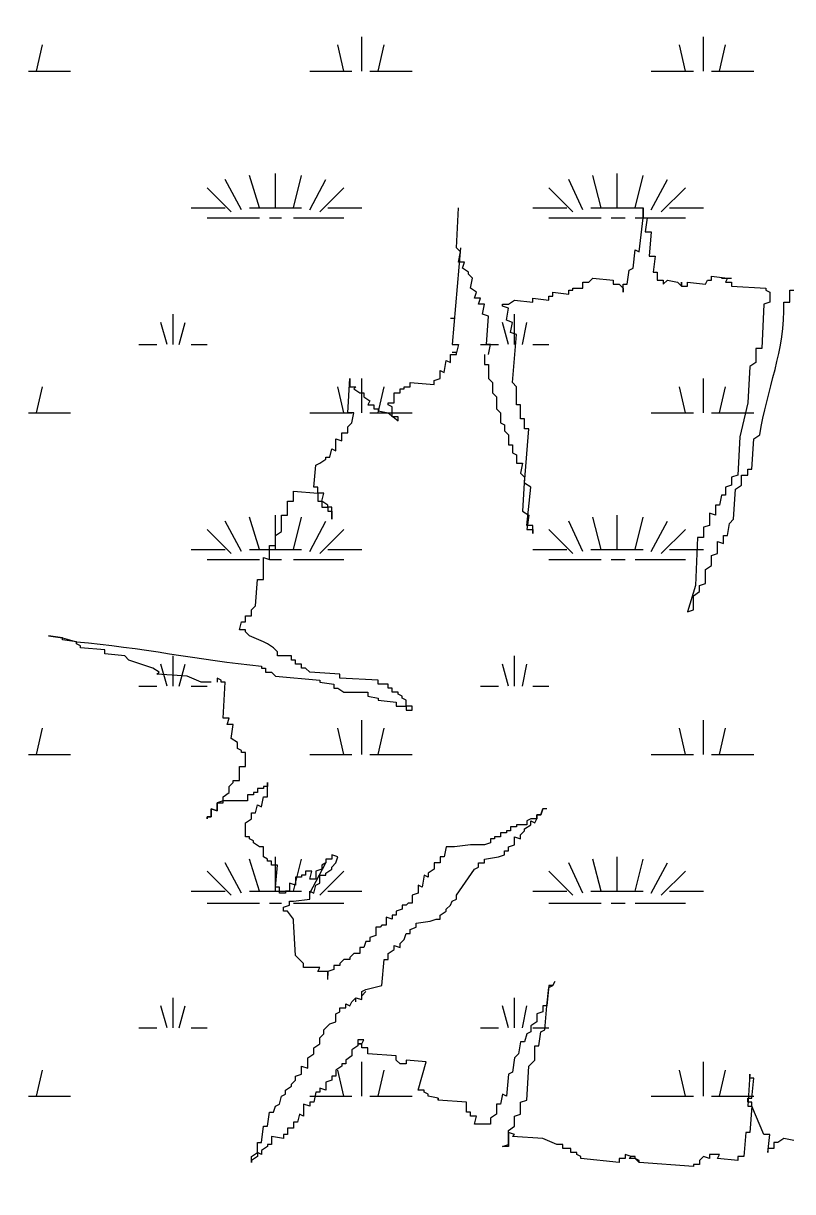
# Model space of a CAD drawing. Header units: millimetres. Extents: x 0 to 31017, y 0 to 21335.
# Drawn here: x 10993.6 to 11155.7, y 3394.4 to 3640.5 of the extents above; entities that cross this region are included whole.
import ezdxf
from ezdxf import colors
from ezdxf.entities.mleader import LeaderData, LeaderLine
from ezdxf.enums import TextEntityAlignment as Align
from ezdxf.math import Vec2, Vec3

# ---------------------------------------------------------------- set-up
doc = ezdxf.new("R2010")
doc.units = ezdxf.units.MM
doc.layers.add('PDF_幾何圖形', color=7, linetype='Continuous')
doc.styles.get("Standard").update_dxf_attribs({"font": 'arial.ttf'})

# ---------------------------------------------------------------- blocks, each defined once
blk = doc.blocks.new('建築底圖1140116')
at = {"layer": 'PDF_幾何圖形', "lineweight": 0}
for points in [[(2174.77, -24897), (2174.77, -24889.8)], [(2246.75, -24897), (2246.75, -24889.8)], [(2106.18, -24897), (2107.45, -24891.5)], [(2170.96, -24897), (2169.69, -24891.5)], [(2178.16, -24897), (2179.43, -24891.5)], [(2242.94, -24897), (2241.67, -24891.5)], [(2250.14, -24897), (2251.41, -24891.5)], [(2104.48, -24897), (2113.38, -24897)], [(2163.76, -24897), (2172.65, -24897)], [(2176.46, -24897), (2185.35, -24897)], [(2235.74, -24897), (2244.63, -24897)], [(2248.44, -24897), (2257.33, -24897)], [(2149.37, -24926.22), (2145.98, -24919.87)], [(2153.18, -24925.79), (2151.06, -24919.02)], [(2156.56, -24925.79), (2156.56, -24918.6)], [(2160.37, -24925.79), (2162.07, -24919.02)], [(2163.76, -24926.22), (2167.15, -24919.87)], [(2221.34, -24926.22), (2218.38, -24919.87)], [(2225.15, -24925.79), (2223.46, -24919.02)], [(2228.54, -24925.79), (2228.54, -24918.6)], [(2232.35, -24925.79), (2234.05, -24919.02)], [(2235.74, -24926.22), (2239.13, -24919.87)], [(2147.25, -24926.64), (2142.17, -24921.56)], [(2165.88, -24926.64), (2170.96, -24921.56)], [(2219.23, -24926.64), (2214.15, -24921.56)], [(2237.86, -24926.64), (2242.94, -24921.56)], [(2138.78, -24925.79), (2145.98, -24925.79)], [(2151.06, -24925.79), (2162.07, -24925.79)], [(2167.57, -24925.79), (2174.77, -24925.79)], [(2210.76, -24925.79), (2217.96, -24925.79)], [(2223.04, -24925.79), (2234.05, -24925.79)], [(2239.55, -24925.79), (2246.75, -24925.79)], [(2142.17, -24927.91), (2153.18, -24927.91)], [(2155.29, -24927.91), (2157.83, -24927.91)], [(2160.37, -24927.91), (2170.96, -24927.91)], [(2214.15, -24927.91), (2225.15, -24927.91)], [(2227.27, -24927.91), (2230.24, -24927.91)], [(2232.35, -24927.91), (2242.94, -24927.91)], [(2134.97, -24954.58), (2134.97, -24948.23)], [(2206.95, -24954.58), (2206.95, -24948.23)], [(2133.7, -24954.58), (2132.43, -24949.93)], [(2136.24, -24954.58), (2137.51, -24949.93)], [(2205.68, -24954.58), (2204.41, -24949.93)], [(2208.64, -24954.58), (2209.49, -24949.93)], [(2127.77, -24954.58), (2131.58, -24954.58)], [(2138.78, -24954.58), (2142.17, -24954.58)], [(2199.75, -24954.58), (2203.56, -24954.58)], [(2210.76, -24954.58), (2214.15, -24954.58)], [(2174.77, -24968.98), (2174.77, -24961.78)], [(2246.75, -24968.98), (2246.75, -24961.78)], [(2106.18, -24968.98), (2107.45, -24963.48)], [(2170.96, -24968.98), (2169.69, -24963.48)], [(2178.16, -24968.98), (2179.43, -24963.48)], [(2242.94, -24968.98), (2241.67, -24963.48)], [(2250.14, -24968.98), (2251.41, -24963.48)], [(2104.48, -24968.98), (2113.38, -24968.98)], [(2163.76, -24968.98), (2172.65, -24968.98)], [(2176.46, -24968.98), (2185.35, -24968.98)], [(2235.74, -24968.98), (2244.63, -24968.98)], [(2248.44, -24968.98), (2257.33, -24968.98)], [(2153.18, -24997.77), (2151.06, -24991)], [(2156.56, -24997.77), (2156.56, -24990.57)], [(2160.37, -24997.77), (2162.07, -24991)], [(2225.15, -24997.77), (2223.46, -24991)], [(2228.54, -24997.77), (2228.54, -24990.57)], [(2232.35, -24997.77), (2234.05, -24991)], [(2147.25, -24998.62), (2142.17, -24993.54)], [(2149.37, -24998.2), (2145.98, -24991.84)], [(2163.76, -24998.2), (2167.15, -24991.84)], [(2165.88, -24998.62), (2170.96, -24993.54)], [(2219.23, -24998.62), (2214.15, -24993.54)], [(2221.34, -24998.2), (2218.38, -24991.84)], [(2235.74, -24998.2), (2239.13, -24991.84)], [(2237.86, -24998.62), (2242.94, -24993.54)], [(2138.78, -24997.77), (2145.98, -24997.77)], [(2151.06, -24997.77), (2162.07, -24997.77)], [(2167.57, -24997.77), (2174.77, -24997.77)], [(2210.76, -24997.77), (2217.96, -24997.77)], [(2223.04, -24997.77), (2234.05, -24997.77)], [(2239.55, -24997.77), (2246.75, -24997.77)], [(2142.17, -24999.89), (2153.18, -24999.89)], [(2155.29, -24999.89), (2157.83, -24999.89)], [(2160.37, -24999.89), (2170.96, -24999.89)], [(2214.15, -24999.89), (2225.15, -24999.89)], [(2227.27, -24999.89), (2230.24, -24999.89)], [(2232.35, -24999.89), (2242.94, -24999.89)], [(2134.97, -25026.56), (2134.97, -25020.21)], [(2206.95, -25026.56), (2206.95, -25020.21)], [(2133.7, -25026.56), (2132.43, -25021.91)], [(2136.24, -25026.56), (2137.51, -25021.91)], [(2205.68, -25026.56), (2204.41, -25021.91)], [(2208.64, -25026.56), (2209.49, -25021.91)], [(2127.77, -25026.56), (2131.58, -25026.56)], [(2138.78, -25026.56), (2142.17, -25026.56)], [(2199.75, -25026.56), (2203.56, -25026.56)], [(2210.76, -25026.56), (2214.15, -25026.56)], [(2106.18, -25040.96), (2107.45, -25035.45)], [(2170.96, -25040.96), (2169.69, -25035.45)], [(2174.77, -25040.96), (2174.77, -25033.76)], [(2178.16, -25040.96), (2179.43, -25035.45)], [(2242.94, -25040.96), (2241.67, -25035.45)], [(2246.75, -25040.96), (2246.75, -25033.76)], [(2250.14, -25040.96), (2251.41, -25035.45)], [(2104.48, -25040.96), (2113.38, -25040.96)], [(2163.76, -25040.96), (2172.65, -25040.96)], [(2176.46, -25040.96), (2185.35, -25040.96)], [(2235.74, -25040.96), (2244.63, -25040.96)], [(2248.44, -25040.96), (2257.33, -25040.96)], [(2153.18, -25069.75), (2151.06, -25062.98)], [(2156.56, -25069.75), (2156.56, -25062.55)], [(2160.37, -25069.75), (2162.07, -25062.98)], [(2225.15, -25069.75), (2223.46, -25062.98)], [(2228.54, -25069.75), (2228.54, -25062.55)], [(2232.35, -25069.75), (2234.05, -25062.98)], [(2147.25, -25070.6), (2142.17, -25065.52)], [(2149.37, -25070.17), (2145.98, -25063.82)], [(2163.76, -25070.17), (2167.15, -25063.82)], [(2165.88, -25070.6), (2170.96, -25065.52)], [(2219.23, -25070.6), (2214.15, -25065.52)], [(2221.34, -25070.17), (2218.38, -25063.82)], [(2235.74, -25070.17), (2239.13, -25063.82)], [(2237.86, -25070.6), (2242.94, -25065.52)], [(2138.78, -25069.75), (2145.98, -25069.75)], [(2151.06, -25069.75), (2162.07, -25069.75)], [(2167.57, -25069.75), (2174.77, -25069.75)], [(2210.76, -25069.75), (2217.96, -25069.75)], [(2223.04, -25069.75), (2234.05, -25069.75)], [(2239.55, -25069.75), (2246.75, -25069.75)], [(2142.17, -25072.29), (2153.18, -25072.29)], [(2155.29, -25072.29), (2157.83, -25072.29)], [(2160.37, -25072.29), (2170.96, -25072.29)], [(2214.15, -25072.29), (2225.15, -25072.29)], [(2227.27, -25072.29), (2230.24, -25072.29)], [(2232.35, -25072.29), (2242.94, -25072.29)], [(2134.97, -25098.54), (2134.97, -25092.19)], [(2206.95, -25098.54), (2206.95, -25092.19)], [(2133.7, -25098.54), (2132.43, -25093.88)], [(2136.24, -25098.54), (2137.51, -25093.88)], [(2205.68, -25098.54), (2204.41, -25093.88)], [(2208.64, -25098.54), (2209.49, -25093.88)], [(2127.77, -25098.54), (2131.58, -25098.54)], [(2138.78, -25098.54), (2142.17, -25098.54)], [(2199.75, -25098.54), (2203.56, -25098.54)], [(2210.76, -25098.54), (2214.15, -25098.54)], [(2174.77, -25112.94), (2174.77, -25105.74)], [(2246.75, -25112.94), (2246.75, -25105.74)], [(2106.18, -25112.94), (2107.45, -25107.43)], [(2170.96, -25112.94), (2169.69, -25107.43)], [(2178.16, -25112.94), (2179.43, -25107.43)], [(2242.94, -25112.94), (2241.67, -25107.43)], [(2250.14, -25112.94), (2251.41, -25107.43)], [(2104.48, -25112.94), (2113.38, -25112.94)], [(2163.76, -25112.94), (2172.65, -25112.94)], [(2176.46, -25112.94), (2185.35, -25112.94)], [(2235.74, -25112.94), (2244.63, -25112.94)], [(2248.44, -25112.94), (2257.33, -25112.94)]]:
    blk.add_lwpolyline(points, dxfattribs=at)
at = {"layer": 'PDF_幾何圖形', "lineweight": 13}
for points in [[(2263.68, -24945.69), (2264.95, -24945.69), (2264.95, -24943.15), (2265.8, -24943.15)], [(2201.44, -24956.7), (2201.87, -24954.58), (2201.02, -24954.58), (2201.44, -24948.66), (2200.17, -24948.23), (2200.6, -24946.12), (2199.33, -24946.12), (2199.75, -24944.85), (2198.48, -24944.85), (2198.9, -24943.58), (2197.63, -24942.73), (2198.06, -24940.61), (2197.21, -24939.77), (2197.21, -24939.34), (2195.94, -24938.5), (2196.36, -24937.23), (2195.09, -24937.23), (2195.52, -24935.11), (2194.67, -24934.26), (2195.09, -24925.79)], [(2200.6, -24956.7), (2200.6, -24958.82), (2201.44, -24958.82), (2201.44, -24961.78), (2202.29, -24962.63), (2202.29, -24964.75), (2203.14, -24965.59), (2203.14, -24968.13), (2203.98, -24968.98), (2203.98, -24971.1), (2204.83, -24971.52), (2204.83, -24972.79), (2205.68, -24973.64), (2205.68, -24975.75), (2206.52, -24975.75), (2206.52, -24977.45), (2207.37, -24977.87), (2207.37, -24979.57), (2208.64, -24979.57), (2208.22, -24981.68), (2209.06, -24982.53), (2208.64, -24989.73), (2209.91, -24990.57), (2209.49, -24993.54), (2210.76, -24993.54), (2210.76, -24994.38), (2210.76, -24992.69), (2209.49, -24992.69), (2210.34, -24984.65), (2209.06, -24983.8), (2209.91, -24972.37), (2209.06, -24972.37), (2209.06, -24970.25), (2208.22, -24970.25), (2208.22, -24967.29), (2207.37, -24967.29), (2207.37, -24963.48), (2206.52, -24962.63), (2207.37, -24952.47), (2206.1, -24952.04), (2206.52, -24949.93), (2205.25, -24949.5), (2205.68, -24946.96), (2204.41, -24946.54), (2204.41, -24946.12), (2205.68, -24946.12), (2206.95, -24945.27), (2210.76, -24945.69), (2210.76, -24944.85), (2214.15, -24945.27), (2214.15, -24944.42), (2214.99, -24944.42), (2214.99, -24943.58), (2218.38, -24944), (2218.38, -24943.15), (2219.23, -24943.15), (2219.23, -24942.73), (2221.34, -24942.73), (2221.34, -24941.46), (2222.61, -24941.46), (2223.46, -24940.61), (2227.69, -24941.04), (2227.69, -24941.88), (2228.96, -24941.88), (2229.81, -24942.73), (2229.81, -24943.58), (2229.81, -24941.88), (2230.66, -24941.88), (2231.08, -24938.92), (2231.93, -24938.5), (2232.35, -24934.68), (2233.2, -24935.11), (2234.05, -24927.91), (2234.89, -24927.91), (2234.47, -24930.87), (2235.74, -24930.87), (2235.32, -24935.96), (2236.59, -24935.96), (2236.16, -24939.34), (2237.01, -24939.34), (2237.01, -24941.04), (2238.28, -24941.04), (2238.28, -24941.88), (2239.13, -24941.04), (2241.24, -24941.46), (2242.09, -24942.31), (2243.36, -24942.31), (2243.36, -24941.46), (2247.17, -24941.88), (2247.59, -24941.04), (2248.44, -24941.04), (2248.44, -24940.19), (2251.83, -24940.61), (2251.41, -24941.46), (2252.68, -24941.46), (2252.68, -24942.31), (2259.87, -24942.73), (2259.87, -24943.15), (2260.72, -24943.58), (2260.72, -24945.69), (2259.45, -24946.12), (2259.03, -24955.43), (2257.76, -24955.43), (2257.76, -24958.4), (2256.49, -24959.24), (2256.06, -24966.86), (2254.37, -24974.06), (2253.95, -24982.11), (2252.68, -24982.53), (2252.68, -24984.22), (2251.41, -24984.65), (2251.41, -24986.34), (2250.56, -24986.34), (2250.14, -24988.46), (2249.29, -24988.46), (2249.29, -24990.57), (2248.02, -24990.15), (2248.02, -24992.69), (2246.75, -24993.11), (2246.75, -24995.23), (2245.48, -24995.23), (2245.05, -25005.39), (2243.36, -25010.9), (2244.63, -25010.47), (2244.63, -25007.51), (2245.9, -25006.66), (2245.9, -25005.39), (2247.17, -25004.97), (2247.17, -25002.01), (2248.44, -25001.16), (2248.44, -24999.04), (2249.71, -24998.62), (2249.71, -24996.08), (2250.98, -24996.5), (2250.98, -24994.81), (2251.83, -24994.81), (2252.25, -24992.27), (2253.1, -24991.42), (2253.52, -24985.07), (2254.79, -24984.22), (2254.79, -24982.11), (2256.06, -24982.11), (2256.06, -24980.84), (2256.91, -24980.84), (2257.33, -24974.48), (2258.6, -24973.64)], [(2195.52, -24934.26), (2193.82, -24954.58), (2195.09, -24954.58), (2194.67, -24956.28), (2193.82, -24956.28)], [(2242.09, -24941.46), (2242.09, -24942.31), (2242.09, -24941.46)], [(2250.56, -24940.61), (2251.83, -24940.61), (2252.68, -24940.61)], [(2193.4, -24949.08), (2194.25, -24949.08)], [(2153.6, -25022.33), (2153.6, -25022.75), (2154.45, -25022.75), (2154.45, -25023.6), (2155.72, -25023.6), (2156.56, -25024.45), (2165.88, -25025.29), (2165.88, -25025.72), (2168.84, -25026.14), (2168.84, -25026.99), (2169.69, -25026.99), (2170.96, -25027.83), (2176.04, -25027.83), (2176.04, -25028.68), (2178.16, -25029.1), (2178.16, -25029.53), (2181.97, -25029.95), (2181.97, -25030.8), (2184.08, -25030.8), (2184.08, -25031.64), (2185.35, -25031.64), (2185.35, -25030.8), (2184.08, -25030.8), (2184.08, -25029.53), (2183.24, -25029.1), (2183.24, -25028.68), (2182.39, -25028.26), (2182.39, -25027.83), (2181.12, -25027.83), (2181.12, -25026.99), (2180.27, -25026.99), (2180.27, -25026.14), (2178.16, -25026.14), (2178.16, -25025.29), (2170.11, -25024.87), (2170.11, -25024.02), (2163.76, -25023.6), (2162.91, -25022.75), (2162.07, -25022.75), (2162.07, -25021.91), (2160.8, -25021.91), (2160.8, -25021.06), (2159.95, -25021.06), (2159.95, -25020.21), (2156.99, -25020.21), (2156.99, -25019.37), (2156.14, -25018.52), (2154.87, -25017.67), (2154.02, -25017.25), (2151.06, -25015.98), (2150.21, -25015.13), (2150.21, -25014.71), (2148.94, -25014.71), (2149.37, -25013.01), (2150.21, -25013.01), (2150.21, -25011.74), (2151.48, -25011.74), (2151.48, -25010.47), (2152.33, -25009.63), (2152.75, -25004.12), (2154.02, -25004.12), (2154.02, -24999.47), (2155.29, -24999.89), (2155.29, -24996.92), (2156.56, -24996.92), (2156.56, -24994.81), (2157.83, -24993.96), (2157.83, -24990.57), (2159.1, -24990.57), (2159.1, -24987.61), (2160.37, -24987.61), (2160.37, -24985.49), (2165.45, -24985.92), (2165.45, -24984.65), (2164.61, -24984.65), (2165.03, -24979.99), (2165.88, -24979.57), (2167.15, -24978.72), (2167.15, -24978.3), (2167.99, -24978.3), (2168.42, -24976.6), (2169.26, -24977.02), (2169.26, -24974.48), (2170.54, -24974.91), (2170.54, -24973.21), (2171.81, -24973.21), (2171.81, -24971.94), (2172.65, -24971.1), (2173.08, -24968.98), (2171.81, -24968.98), (2172.23, -24961.78), (2172.23, -24963.48), (2173.5, -24963.48), (2173.08, -24963.9), (2174.35, -24964.75), (2175.19, -24964.75), (2175.19, -24965.59), (2176.46, -24966.44), (2176.04, -24967.29), (2177.31, -24967.29), (2177.31, -24968.13), (2178.16, -24968.13), (2178.16, -24968.56), (2180.27, -24968.98), (2182.39, -24970.67), (2182.39, -24969.83), (2181.12, -24969.83), (2181.12, -24967.71), (2180.27, -24967.29), (2180.27, -24966.86), (2181.54, -24966.86), (2181.54, -24964.75), (2182.81, -24964.75), (2182.81, -24963.9), (2183.66, -24963.9), (2183.66, -24963.48), (2184.93, -24963.48), (2184.93, -24962.63), (2190.01, -24963.05), (2190.01, -24962.21), (2191.28, -24961.78), (2191.28, -24960.09), (2192.13, -24960.51), (2192.55, -24957.97), (2193.4, -24958.4), (2193.4, -24956.7), (2194.67, -24956.7), (2194.67, -24956.28)], [(2108.72, -25015.98), (2111.68, -25016.4), (2108.72, -25015.98)], [(2143.01, -25025.72), (2140.9, -25025.72), (2137.93, -25024.45), (2131.58, -25024.02), (2132.01, -25023.6), (2130.74, -25022.75), (2125.65, -25021.06), (2124.81, -25020.21), (2120.57, -25019.79), (2120.57, -25018.94), (2115.49, -25018.52), (2115.49, -25018.1), (2114.65, -25017.67), (2114.65, -25017.25)], [(2265.8, -25122.25), (2263.68, -25121.83), (2262.41, -25122.68), (2261.57, -25122.68), (2261.57, -25123.95), (2260.3, -25123.95), (2260.3, -25124.79), (2260.72, -25120.98), (2259.45, -25120.98), (2256.91, -25115.05), (2256.49, -25120.56), (2255.64, -25120.56), (2255.22, -25125.64), (2253.95, -25125.64), (2253.95, -25126.49), (2249.71, -25126.06), (2250.14, -25125.22), (2248.02, -25125.22), (2248.02, -25126.06), (2246.75, -25125.64), (2245.9, -25126.49), (2245.9, -25127.33), (2244.63, -25127.33), (2244.63, -25127.76), (2233.2, -25126.91), (2233.2, -25126.49), (2232.35, -25126.06), (2231.08, -25126.06), (2231.51, -25125.64), (2230.24, -25125.22), (2230.24, -25126.06), (2228.96, -25126.06), (2228.96, -25126.91), (2220.92, -25126.06), (2220.92, -25125.64), (2220.07, -25125.22), (2220.07, -25124.79), (2218.8, -25124.79), (2218.8, -25123.95), (2217.11, -25123.95), (2217.11, -25123.1), (2215.84, -25123.1), (2212.88, -25121.83), (2206.52, -25121.41), (2206.95, -25120.98), (2205.68, -25120.56), (2205.68, -25123.52), (2204.41, -25123.52), (2205.68, -25123.1), (2205.68, -25120.14), (2206.95, -25119.29), (2206.95, -25117.17), (2208.22, -25116.75), (2208.22, -25114.21), (2209.49, -25113.78), (2209.91, -25106.59), (2211.18, -25105.32), (2211.18, -25102.35), (2212.03, -25102.35), (2212.45, -25099.39), (2213.3, -25098.97), (2213.72, -25093.88), (2212.88, -25093.88), (2212.88, -25095.15), (2211.61, -25095.58), (2211.61, -25097.27), (2210.34, -25098.12), (2210.34, -25099.39), (2209.49, -25099.81), (2209.06, -25101.51), (2208.22, -25101.51), (2207.79, -25104.05), (2206.95, -25104.89), (2206.52, -25107.86), (2205.68, -25108.28), (2205.25, -25112.94), (2204.41, -25112.51), (2203.98, -25114.63), (2203.14, -25114.63), (2203.14, -25116.75), (2201.87, -25117.59), (2201.87, -25118.87), (2198.48, -25118.87), (2198.9, -25117.17), (2197.63, -25117.17), (2197.63, -25116.32), (2196.79, -25116.32), (2196.79, -25114.21), (2190.86, -25113.78), (2190.86, -25113.36), (2188.74, -25112.94), (2188.74, -25112.51), (2187.89, -25112.09), (2187.89, -25111.67), (2186.62, -25111.67), (2188.32, -25105.74), (2184.08, -25105.32), (2184.08, -25106.16), (2182.81, -25106.16), (2181.97, -25105.32), (2181.97, -25104.47), (2176.04, -25104.05), (2176.04, -25102.78), (2174.77, -25102.78), (2174.77, -25101.93), (2175.19, -25101.08), (2173.92, -25101.08), (2173.92, -25102.35), (2172.65, -25103.2), (2172.65, -25104.47), (2171.38, -25105.32), (2171.38, -25106.16), (2170.54, -25106.16), (2170.54, -25106.59), (2169.26, -25107.43), (2169.26, -25108.7), (2168.42, -25108.7), (2168.42, -25109.55), (2167.15, -25109.97), (2167.15, -25111.67), (2165.88, -25111.24), (2165.88, -25112.09), (2165.03, -25112.09), (2164.61, -25114.21), (2163.76, -25114.21), (2163.76, -25115.05), (2162.49, -25114.63), (2162.49, -25117.17), (2161.64, -25116.75), (2161.22, -25118.44), (2160.37, -25118.44), (2160.37, -25119.71), (2159.1, -25119.71), (2159.1, -25120.98), (2158.26, -25120.98), (2158.26, -25121.83), (2155.72, -25121.41), (2155.72, -25123.1), (2154.87, -25123.1), (2154.87, -25123.52), (2153.6, -25124.37), (2153.6, -25125.22), (2152.75, -25124.79), (2152.75, -25122.68), (2153.6, -25122.68), (2154.02, -25119.29), (2154.87, -25119.29), (2155.29, -25116.32), (2156.14, -25116.32), (2156.56, -25115.05), (2157.41, -25114.63), (2157.83, -25112.94), (2158.68, -25112.51), (2158.68, -25111.67), (2159.95, -25110.82), (2159.95, -25110.4), (2160.8, -25109.55), (2160.8, -25108.7), (2162.07, -25108.28), (2162.07, -25106.59), (2163.34, -25107.01), (2163.34, -25104.89), (2164.61, -25104.05), (2164.61, -25102.78), (2165.88, -25101.93), (2165.88, -25100.66), (2166.72, -25099.81), (2166.72, -25098.97), (2167.99, -25097.69), (2169.26, -25097.27), (2169.26, -25095.58), (2170.11, -25095.15), (2170.11, -25094.31), (2171.38, -25094.31), (2171.38, -25093.46), (2172.23, -25093.88), (2172.65, -25093.04), (2173.5, -25092.19), (2174.77, -25092.61), (2174.77, -25090.92), (2175.62, -25090.5), (2179, -25089.65), (2179.43, -25084.15), (2180.27, -25084.15), (2180.27, -25082.88), (2181.54, -25082.03), (2181.54, -25081.18), (2182.81, -25081.61), (2182.81, -25080.76), (2183.66, -25079.91), (2184.08, -25078.64), (2184.93, -25078.64), (2184.93, -25077.8), (2186.2, -25077.37), (2186.2, -25076.52), (2189.16, -25076.1), (2190.44, -25075.68), (2191.28, -25075.68), (2191.28, -25074.83), (2192.55, -25073.98), (2192.55, -25073.56), (2193.4, -25072.71), (2193.82, -25071.87), (2194.67, -25071.44), (2194.67, -25070.6), (2198.48, -25065.09), (2199.33, -25064.67), (2199.33, -25063.82), (2200.6, -25063.82), (2200.6, -25062.98), (2203.56, -25062.55), (2204.83, -25062.13), (2204.83, -25061.28), (2205.68, -25061.28), (2205.68, -25060.44), (2206.95, -25060.01), (2206.95, -25058.32), (2208.22, -25058.74), (2208.22, -25057.9), (2209.06, -25057.05), (2209.06, -25056.62), (2210.34, -25055.78), (2210.34, -25054.93), (2211.18, -25055.35), (2211.61, -25054.51), (2210.34, -25054.51), (2209.49, -25054.93), (2209.49, -25055.78), (2207.37, -25055.78), (2207.37, -25056.2), (2206.1, -25056.2), (2206.1, -25057.05), (2205.25, -25057.05), (2205.25, -25057.47), (2203.98, -25057.47), (2203.98, -25058.32), (2202.71, -25058.32), (2202.71, -25058.74), (2201.87, -25058.74), (2201.87, -25059.59), (2200.6, -25060.01), (2197.63, -25060.01), (2194.25, -25060.44), (2192.55, -25060.44), (2192.13, -25062.55), (2191.28, -25062.55), (2191.28, -25063.82), (2190.01, -25063.82), (2190.01, -25065.09), (2188.74, -25065.94), (2188.74, -25066.79), (2187.89, -25066.36), (2187.47, -25068.9), (2186.62, -25068.48), (2186.62, -25070.17), (2185.35, -25070.6), (2185.35, -25072.29), (2184.51, -25072.29), (2184.08, -25072.71), (2183.24, -25072.71), (2183.24, -25073.56), (2181.97, -25073.98), (2181.97, -25074.83), (2181.12, -25074.83), (2181.12, -25075.68), (2179.85, -25075.25), (2179.85, -25076.95), (2179, -25076.95), (2178.58, -25077.37), (2177.73, -25077.37), (2177.73, -25079.07), (2176.46, -25079.49), (2176.46, -25080.34), (2175.62, -25080.34), (2175.19, -25081.61), (2174.35, -25081.61), (2174.35, -25082.88), (2173.08, -25082.88), (2172.23, -25083.72), (2172.23, -25084.15), (2170.96, -25084.15), (2170.11, -25084.99), (2170.11, -25085.42), (2168.84, -25085.42), (2168.84, -25086.26), (2167.57, -25086.69), (2165.45, -25086.69), (2165.88, -25085.84), (2162.49, -25085.84), (2162.49, -25084.99), (2161.64, -25084.15), (2160.8, -25083.3), (2160.37, -25076.1), (2160.37, -25075.68), (2159.1, -25073.98), (2158.26, -25073.98), (2158.26, -25073.14), (2159.53, -25072.71), (2159.53, -25071.87), (2160.37, -25071.87), (2163.76, -25071.44), (2163.76, -25069.75), (2164.61, -25070.17), (2165.03, -25068.48), (2165.88, -25068.06), (2165.88, -25066.36), (2167.15, -25066.36), (2167.15, -25065.94), (2168.42, -25065.09), (2168.42, -25064.67), (2169.26, -25063.82), (2169.69, -25062.55), (2168.42, -25062.13), (2168.42, -25062.98), (2167.15, -25062.98), (2167.15, -25063.82), (2166.3, -25064.25), (2166.3, -25065.09), (2165.03, -25065.52), (2165.03, -25067.21), (2163.76, -25067.21), (2164.18, -25065.52), (2162.91, -25065.52), (2162.91, -25066.36), (2162.07, -25066.36), (2162.07, -25066.79), (2160.8, -25066.79), (2160.8, -25068.48), (2159.53, -25068.06), (2159.53, -25069.75), (2158.68, -25069.75), (2158.68, -25070.17), (2157.41, -25070.17), (2157.41, -25068.9), (2156.56, -25068.9), (2156.99, -25064.25), (2155.72, -25064.25), (2155.72, -25063.4), (2154.87, -25063.4), (2154.87, -25062.98), (2154.02, -25062.55), (2154.02, -25060.44), (2153.18, -25060.44), (2151.91, -25059.59), (2151.91, -25059.17), (2151.06, -25058.74), (2151.06, -25058.32), (2150.21, -25058.32), (2150.21, -25055.35), (2151.48, -25054.51), (2151.48, -25053.24), (2152.33, -25053.24), (2152.75, -25051.54), (2153.6, -25051.97), (2154.02, -25049.85), (2154.87, -25049.85), (2154.87, -25047.73), (2154.02, -25047.73), (2154.02, -25048.16), (2152.75, -25048.16), (2152.75, -25049), (2151.91, -25049), (2151.91, -25049.43), (2150.64, -25049.43), (2150.64, -25050.7), (2145.55, -25050.7), (2145.55, -25049.85), (2146.82, -25049), (2146.82, -25047.73), (2147.67, -25046.89), (2147.67, -25046.46), (2148.94, -25046.46), (2148.94, -25043.5), (2150.21, -25043.5), (2150.21, -25040.54), (2149.37, -25040.54), (2149.37, -25040.11), (2148.52, -25039.69), (2148.52, -25038.42), (2147.25, -25037.57), (2147.67, -25034.61), (2146.4, -25034.61), (2146.82, -25033.34), (2145.55, -25033.34), (2145.98, -25025.72), (2145.13, -25025.72), (2145.13, -25025.29), (2144.28, -25024.87), (2144.28, -25025.72)], [(2154.87, -25046.89), (2154.87, -25047.73), (2154.87, -25046.89)], [(2213.72, -25052.39), (2212.88, -25052.39), (2212.45, -25053.66), (2211.61, -25053.66), (2211.61, -25054.51), (2211.61, -25053.66), (2212.45, -25053.66), (2212.88, -25052.39)], [(2142.17, -25054.51), (2142.17, -25054.08), (2142.17, -25054.51)], [(2167.57, -25088.38), (2167.57, -25086.69), (2167.57, -25087.53)], [(2215.42, -25088.8), (2214.99, -25089.65), (2215.42, -25088.8)], [(2173.5, -25093.04), (2173.5, -25092.19), (2174.77, -25092.61), (2174.77, -25091.77), (2175.62, -25090.92)], [(2173.92, -25101.93), (2174.77, -25101.93), (2173.92, -25101.93)], [(2190.86, -25113.78), (2190.86, -25113.36), (2190.86, -25113.78)], [(2233.2, -25126.91), (2232.35, -25126.06), (2232.35, -25125.64), (2231.51, -25125.64)]]:
    blk.add_lwpolyline(points, dxfattribs=at)
for points in [[(2234.05, -24925.79), (2234.05, -24927.91)], [(2165.45, -24987.61), (2166.3, -24987.61), (2166.3, -24988.88), (2167.57, -24988.88), (2167.57, -24989.73), (2168.42, -24989.73), (2168.42, -24991.42), (2168.42, -24988.88), (2167.57, -24988.88), (2167.57, -24988.46), (2166.3, -24987.61), (2166.72, -24985.92), (2165.45, -24985.92)], [(2111.68, -25016.82), (2111.68, -25016.4), (2114.65, -25017.25)], [(2144.28, -25051.12), (2144.28, -25052.81), (2143.01, -25052.39), (2143.01, -25054.08), (2142.17, -25054.08), (2143.01, -25054.08), (2143.01, -25052.39), (2144.28, -25052.81), (2144.28, -25051.12), (2145.55, -25051.12), (2145.55, -25050.7)], [(2214.15, -25090.07), (2214.99, -25089.65), (2214.15, -25089.65), (2213.72, -25093.88)], [(2256.91, -25114.21), (2256.06, -25114.21), (2256.06, -25113.36), (2256.91, -25113.36), (2257.33, -25109.13), (2256.49, -25109.13), (2256.49, -25108.28), (2256.06, -25115.05), (2256.91, -25115.05)], [(2152.75, -25125.64), (2151.48, -25126.49), (2151.48, -25126.91), (2151.48, -25125.64), (2152.75, -25124.79)]]:
    blk.add_lwpolyline(points, close=True, dxfattribs=at)
for points in [[(2258.6, -24973.64), (2260.1, -24964.1), (2263.99, -24955.8), (2263.68, -24945.69)], [(2114.65, -25017.25), (2127.98, -25018.31), (2140.51, -25021.14), (2153.6, -25022.33)]]:
    blk.add_open_spline(points, degree=3, dxfattribs=at)
blk = doc.blocks.new('_DetailCallout')
at = {"color": 0, "linetype": 'ByBlock', "lineweight": -2, "transparency": 16777216}
blk.add_line((8, 0), (-8, 0), dxfattribs=at)
blk.add_circle((0, 0), 8, dxfattribs=at)
at = {"color": 0, "transparency": 16777216}
for tag, p in [('視圖號碼', (0, 1)), ('圖紙號碼', (0, -6))]:
    blk.add_attdef(tag, text='', height=3, dxfattribs=at).set_placement(p, align=Align.CENTER)

msp = doc.modelspace()

# ---------------------------------------------------------------- block references
at = {"color": 2}
msp.add_blockref('建築底圖1140116', (8890.21, 28527.44), dxfattribs=at)

# ---------------------------------------------------------------- leaders
at = {"color": 175, "true_color": 0x4554a5}
ml = msp.add_multileader_block('Standard', dxfattribs=at)
ml.set_content('_DetailCallout', color=(69, 84, 165), scale=15)
ml.set_attribute('視圖號碼', '冷藏庫', width=0)
ml.set_attribute('圖紙號碼', 'A機', width=0)
ml.set_leader_properties()
ml.build(insert=Vec2(0, 0))
ml.multileader.update_dxf_attribs({"leader_type": 0})
ctx = ml.context
ctx.base_point, ctx.plane_origin = Vec3(13190.86, 19361.87), Vec3(13310.86, 19361.87)
notes = []
notes.append((ctx, [(0, (0, 0, 0), (0, 0), (1, 0), 1, [])]))
ctx.block.insert = Vec3(13310.86, 19361.87)
at = {"color": 251, "true_color": 0x636466}
ml = msp.add_multileader_block('Standard', dxfattribs=at)
ml.set_content('_DetailCallout', color=(99, 100, 102), scale=15)
ml.set_attribute('視圖號碼', '急速庫', width=0)
ml.set_attribute('圖紙號碼', 'B', width=0)
ml.set_leader_properties()
ml.build(insert=Vec2(0, 0))
ml.multileader.update_dxf_attribs({"leader_type": 0})
ctx = ml.context
ctx.base_point, ctx.plane_origin = Vec3(11503.79, 17825.66), Vec3(11623.79, 17825.66)
notes.append((ctx, [(0, (0, 0, 0), (0, 0), (1, 0), 1, [])]))
ctx.block.insert = Vec3(11623.79, 17825.66)
ml = msp.add_multileader_block('Standard', dxfattribs=at)
ml.set_content('_DetailCallout', color=(99, 100, 102), scale=15)
ml.set_attribute('視圖號碼', '急速庫', width=0)
ml.set_attribute('圖紙號碼', 'A-2', width=0)
ml.set_leader_properties()
ml.build(insert=Vec2(0, 0))
ml.multileader.update_dxf_attribs({"leader_type": 0})
ctx = ml.context
ctx.base_point, ctx.plane_origin = Vec3(11835.98, 17825.66), Vec3(11955.98, 17825.66)
notes.append((ctx, [(0, (0, 0, 0), (0, 0), (1, 0), 1, [])]))
ctx.block.insert = Vec3(11955.98, 17825.66)
ml = msp.add_multileader_block('Standard', dxfattribs=at)
ml.set_content('_DetailCallout', color=(99, 100, 102), scale=15)
ml.set_attribute('視圖號碼', '急速庫', width=0)
ml.set_attribute('圖紙號碼', 'A-1', width=0)
ml.set_leader_properties()
ml.build(insert=Vec2(0, 0))
ml.multileader.update_dxf_attribs({"leader_type": 0})
ctx = ml.context
ctx.base_point, ctx.plane_origin = Vec3(12173.04, 17825.66), Vec3(12293.04, 17825.66)
notes.append((ctx, [(0, (0, 0, 0), (0, 0), (1, 0), 1, [])]))
ctx.block.insert = Vec3(12293.04, 17825.66)
at = {"color": 175, "true_color": 0x4554a5}
ml = msp.add_multileader_block('Standard', dxfattribs=at)
ml.set_content('_DetailCallout', color=(69, 84, 165), scale=15)
ml.set_attribute('視圖號碼', '急速庫', width=0)
ml.set_attribute('圖紙號碼', 'B機', width=0)
ml.set_leader_properties()
ml.build(insert=Vec2(0, 0))
ml.multileader.update_dxf_attribs({"leader_type": 0})
ctx = ml.context
ctx.base_point, ctx.plane_origin = Vec3(10848.71, 17628.06), Vec3(10968.71, 17628.06)
notes.append((ctx, [(0, (0, 0, 0), (0, 0), (1, 0), 1, [])]))
ctx.block.insert = Vec3(10968.71, 17628.06)
ml = msp.add_multileader_block('Standard', dxfattribs=at)
ml.set_content('_DetailCallout', color=(69, 84, 165), scale=15)
ml.set_attribute('視圖號碼', '急速庫', width=0)
ml.set_attribute('圖紙號碼', 'A機', width=0)
ml.set_leader_properties()
ml.build(insert=Vec2(0, 0))
ml.multileader.update_dxf_attribs({"leader_type": 0})
ctx = ml.context
ctx.base_point, ctx.plane_origin = Vec3(10848.71, 17335.06), Vec3(10968.71, 17335.06)
notes.append((ctx, [(0, (0, 0, 0), (0, 0), (1, 0), 1, [])]))
ctx.block.insert = Vec3(10968.71, 17335.06)
at = {"color": 251, "true_color": 0x636466}
ml = msp.add_multileader_block('Standard', dxfattribs=at)
ml.set_content('_DetailCallout', color=(99, 100, 102), scale=15)
ml.set_attribute('視圖號碼', '半成品', width=0)
ml.set_attribute('圖紙號碼', 'B', width=0)
ml.set_leader_properties()
ml.build(insert=Vec2(0, 0))
ml.multileader.update_dxf_attribs({"leader_type": 0})
ctx = ml.context
ctx.base_point, ctx.plane_origin = Vec3(11496.44, 16648.92), Vec3(11616.44, 16648.92)
notes.append((ctx, [(0, (0, 0, 0), (0, 0), (1, 0), 1, [])]))
ctx.block.insert = Vec3(11616.44, 16648.92)
ml = msp.add_multileader_block('Standard', dxfattribs=at)
ml.set_content('_DetailCallout', color=(99, 100, 102), scale=15)
ml.set_attribute('視圖號碼', '半成品', width=0)
ml.set_attribute('圖紙號碼', 'A-2', width=0)
ml.set_leader_properties()
ml.build(insert=Vec2(0, 0))
ml.multileader.update_dxf_attribs({"leader_type": 0})
ctx = ml.context
ctx.base_point, ctx.plane_origin = Vec3(11828.64, 16648.92), Vec3(11948.64, 16648.92)
notes.append((ctx, [(0, (0, 0, 0), (0, 0), (1, 0), 1, [])]))
ctx.block.insert = Vec3(11948.64, 16648.92)
ml = msp.add_multileader_block('Standard', dxfattribs=at)
ml.set_content('_DetailCallout', color=(99, 100, 102), scale=15)
ml.set_attribute('視圖號碼', '半成品', width=0)
ml.set_attribute('圖紙號碼', 'A-1', width=0)
ml.set_leader_properties()
ml.build(insert=Vec2(0, 0))
ml.multileader.update_dxf_attribs({"leader_type": 0})
ctx = ml.context
ctx.base_point, ctx.plane_origin = Vec3(12165.69, 16648.92), Vec3(12285.69, 16648.92)
notes.append((ctx, [(0, (0, 0, 0), (0, 0), (1, 0), 1, [])]))
ctx.block.insert = Vec3(12285.69, 16648.92)
ml = msp.add_multileader_block('Standard', dxfattribs=at)
ml.set_content('_DetailCallout', color=(99, 100, 102), scale=15)
ml.set_attribute('視圖號碼', '急速庫', width=0)
ml.set_attribute('圖紙號碼', 'A機', width=0)
ml.set_leader_properties()
ml.build(insert=Vec2(0, 0))
ml.multileader.update_dxf_attribs({"leader_type": 0})
ctx = ml.context
ctx.base_point, ctx.plane_origin = Vec3(10926.37, 16519.78), Vec3(11046.37, 16519.78)
notes.append((ctx, [(0, (0, 0, 0), (0, 0), (1, 0), 1, [])]))
ctx.block.insert = Vec3(11046.37, 16519.78)
ml = msp.add_multileader_block('Standard', dxfattribs=at)
ml.set_content('_DetailCallout', color=(99, 100, 102), scale=15)
ml.set_attribute('視圖號碼', '急速庫', width=0)
ml.set_attribute('圖紙號碼', 'B機', width=0)
ml.set_leader_properties()
ml.build(insert=Vec2(0, 0))
ml.multileader.update_dxf_attribs({"leader_type": 0})
ctx = ml.context
ctx.base_point, ctx.plane_origin = Vec3(10996.37, 16154.25), Vec3(11116.37, 16154.25)
notes.append((ctx, [(0, (0, 0, 0), (0, 0), (1, 0), 1, [])]))
ctx.block.insert = Vec3(11116.37, 16154.25)
at = {"color": 54}
ml = msp.add_multileader_block('Standard', dxfattribs=at)
ml.set_content('_DetailCallout', color=54, scale=15)
ml.set_attribute('視圖號碼', '冷藏庫', width=0)
ml.set_attribute('圖紙號碼', 'A機', width=0)
ml.set_leader_properties()
ml.build(insert=Vec2(0, 0))
ml.multileader.update_dxf_attribs({"leader_type": 0})
ctx = ml.context
ctx.base_point, ctx.plane_origin = Vec3(29838.44, 5795.86), Vec3(29958.44, 5795.86)
notes.append((ctx, [(0, (0, 0, 0), (0, 0), (1, 0), 1, [])]))
ctx.block.insert = Vec3(29958.44, 5795.86)
at = {"color": 230}
ml = msp.add_multileader_block('Standard', dxfattribs=at)
ml.set_content('_DetailCallout', color=230, scale=15)
ml.set_attribute('視圖號碼', '冷藏庫', width=0)
ml.set_attribute('圖紙號碼', 'A機', width=0)
ml.set_leader_properties()
ml.build(insert=Vec2(0, 0))
ml.multileader.update_dxf_attribs({"leader_type": 0})
ctx = ml.context
ctx.base_point, ctx.plane_origin = Vec3(29234.45, 5540.76), Vec3(29354.45, 5540.76)
notes.append((ctx, [(0, (0, 0, 0), (0, 0), (1, 0), 1, [])]))
ctx.block.insert = Vec3(29354.45, 5540.76)
at = {"color": 30}
ml = msp.add_multileader_block('Standard', dxfattribs=at)
ml.set_content('_DetailCallout', color=30, scale=15)
ml.set_attribute('視圖號碼', '冷藏庫', width=0)
ml.set_attribute('圖紙號碼', 'A', width=0)
ml.set_leader_properties()
ml.build(insert=Vec2(0, 0))
ml.multileader.update_dxf_attribs({"leader_type": 0})
ctx = ml.context
ctx.base_point, ctx.plane_origin = Vec3(29710.71, 5353.36), Vec3(29830.71, 5353.36)
notes.append((ctx, [(0, (0, 0, 0), (0, 0), (1, 0), 1, [])]))
ctx.block.insert = Vec3(29830.71, 5353.36)
ml = msp.add_multileader_block('Standard', dxfattribs=at)
ml.set_content('_DetailCallout', color=30, scale=15)
ml.set_attribute('視圖號碼', '急速庫', width=0)
ml.set_attribute('圖紙號碼', 'B', width=0)
ml.set_leader_properties()
ml.build(insert=Vec2(0, 0))
ml.multileader.update_dxf_attribs({"leader_type": 0})
ctx = ml.context
ctx.base_point, ctx.plane_origin = Vec3(27687.37, 4294.55), Vec3(27807.37, 4294.55)
notes.append((ctx, [(0, (0, 0, 0), (0, 0), (1, 0), 1, [])]))
ctx.block.insert = Vec3(27807.37, 4294.55)
ml = msp.add_multileader_block('Standard', dxfattribs=at)
ml.set_content('_DetailCallout', color=30, scale=15)
ml.set_attribute('視圖號碼', '急速庫', width=0)
ml.set_attribute('圖紙號碼', 'A-2', width=0)
ml.set_leader_properties()
ml.build(insert=Vec2(0, 0))
ml.multileader.update_dxf_attribs({"leader_type": 0})
ctx = ml.context
ctx.base_point, ctx.plane_origin = Vec3(28019.57, 4294.55), Vec3(28139.57, 4294.55)
notes.append((ctx, [(0, (0, 0, 0), (0, 0), (1, 0), 1, [])]))
ctx.block.insert = Vec3(28139.57, 4294.55)
ml = msp.add_multileader_block('Standard', dxfattribs=at)
ml.set_content('_DetailCallout', color=30, scale=15)
ml.set_attribute('視圖號碼', '急速庫', width=0)
ml.set_attribute('圖紙號碼', 'A-1', width=0)
ml.set_leader_properties()
ml.build(insert=Vec2(0, 0))
ml.multileader.update_dxf_attribs({"leader_type": 0})
ctx = ml.context
ctx.base_point, ctx.plane_origin = Vec3(28356.63, 4294.55), Vec3(28476.63, 4294.55)
notes.append((ctx, [(0, (0, 0, 0), (0, 0), (1, 0), 1, [])]))
ctx.block.insert = Vec3(28476.63, 4294.55)
at = {"color": 230}
ml = msp.add_multileader_block('Standard', dxfattribs=at)
ml.set_content('_DetailCallout', color=230, scale=15)
ml.set_attribute('視圖號碼', '急速庫', width=0)
ml.set_attribute('圖紙號碼', 'B機', width=0)
ml.set_leader_properties()
ml.build(insert=Vec2(0, 0))
ml.multileader.update_dxf_attribs({"leader_type": 0})
ctx = ml.context
ctx.base_point, ctx.plane_origin = Vec3(27021.05, 4196.21), Vec3(27141.05, 4196.21)
notes.append((ctx, [(0, (0, 0, 0), (0, 0), (1, 0), 1, [])]))
ctx.block.insert = Vec3(27141.05, 4196.21)
ml = msp.add_multileader_block('Standard', dxfattribs=at)
ml.set_content('_DetailCallout', color=230, scale=15)
ml.set_attribute('視圖號碼', '半成品', width=0)
ml.set_attribute('圖紙號碼', 'B機', width=0)
ml.set_leader_properties()
ml.build(insert=Vec2(0, 0))
ml.multileader.update_dxf_attribs({"leader_type": 0})
ctx = ml.context
ctx.base_point, ctx.plane_origin = Vec3(26744.98, 4196.21), Vec3(26864.98, 4196.21)
notes.append((ctx, [(0, (0, 0, 0), (0, 0), (1, 0), 1, [])]))
ctx.block.insert = Vec3(26864.98, 4196.21)
ml = msp.add_multileader_block('Standard', dxfattribs=at)
ml.set_content('_DetailCallout', color=230, scale=15)
ml.set_attribute('視圖號碼', '急速庫', width=0)
ml.set_attribute('圖紙號碼', 'A機', width=0)
ml.set_leader_properties()
ml.build(insert=Vec2(0, 0))
ml.multileader.update_dxf_attribs({"leader_type": 0})
ctx = ml.context
ctx.base_point, ctx.plane_origin = Vec3(27021.05, 3903.21), Vec3(27141.05, 3903.21)
notes.append((ctx, [(0, (0, 0, 0), (0, 0), (1, 0), 1, [])]))
ctx.block.insert = Vec3(27141.05, 3903.21)
ml = msp.add_multileader_block('Standard', dxfattribs=at)
ml.set_content('_DetailCallout', color=230, scale=15)
ml.set_attribute('視圖號碼', '半成品', width=0)
ml.set_attribute('圖紙號碼', 'A機', width=0)
ml.set_leader_properties()
ml.build(insert=Vec2(0, 0))
ml.multileader.update_dxf_attribs({"leader_type": 0})
ctx = ml.context
ctx.base_point, ctx.plane_origin = Vec3(26744.98, 3903.21), Vec3(26864.98, 3903.21)
notes.append((ctx, [(0, (0, 0, 0), (0, 0), (1, 0), 1, [])]))
ctx.block.insert = Vec3(26864.98, 3903.21)
for ctx, leaders in notes:
    for number, flags, end, landing, length, lines in leaders:
        leader = LeaderData()
        leader.index, (leader.has_last_leader_line, leader.has_dogleg_vector, leader.attachment_direction) = number, flags
        leader.last_leader_point, leader.dogleg_vector, leader.dogleg_length = Vec3(end), Vec3(landing), length
        for number, points, colour, breaks in lines:
            line = LeaderLine()
            line.index, line.vertices, line.color, line.breaks = number, Vec3.list(points), colors.encode_raw_color(colour), breaks
            leader.lines.append(line)
        ctx.leaders.append(leader)

doc.saveas('drawing.dxf')
